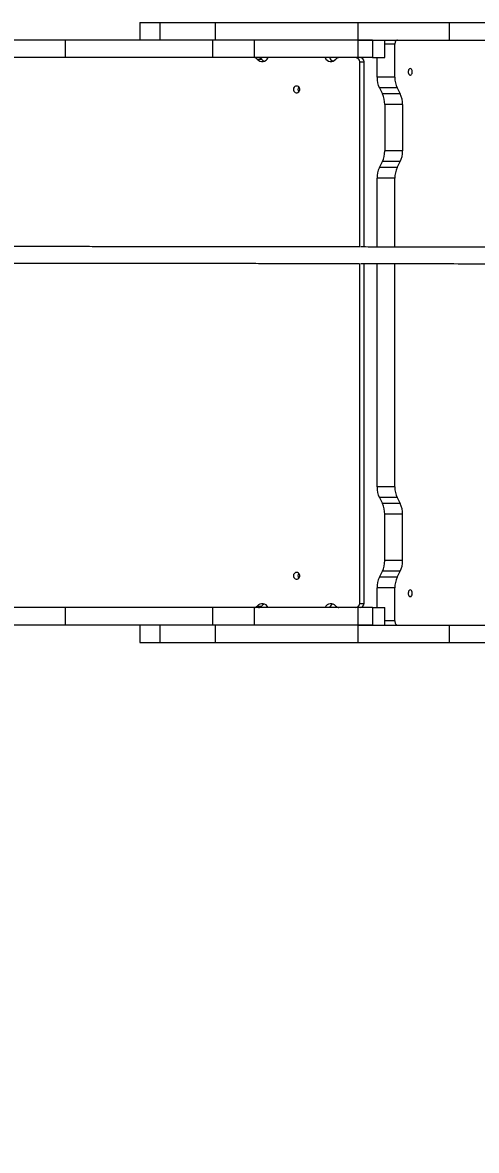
# Model space of a CAD drawing. Header units: millimetres. Extents: x -5943 to 5491, y -4078 to 3213.
# Drawn here: x 2742 to 3285, y -949 to 401 of the extents above; entities that cross this region are included whole.
import ezdxf

# ---------------------------------------------------------------- set-up
doc = ezdxf.new("R2010")
doc.units = ezdxf.units.MM
for name, color, linetype in [('DIKOM_ОБЪЕКТ', 7, 'Continuous'), ('DIKOM_РАЗМЕР_ЗОНА', 7, 'Continuous'), ('DIKOM_РАЗМЕР_ОБЪЕКТА', 7, 'Continuous')]:
    doc.layers.add(name, color=color, linetype=linetype)
doc.styles.add('style1', font='arial.ttf', dxfattribs={"width": 0.8})
doc.dimstyles.new('1-50', dxfattribs={"dimtxt": 300, "dimasz": 200, "dimexe": 100, "dimexo": 0, "dimgap": 100, "dimtad": 1, "dimtxsty": 'style1', "dimcen": 200, "dimclrd": 7, "dimclre": 7, "dimclrt": 7, "dimadec": 1, "dimazin": 2, "dimtfac": 1, "dimtmove": 0, "dimatfit": 2, "dimfxl": 0, "dimlwd": 25, "dimlwe": 18, "dimarcsym": 0})

# ---------------------------------------------------------------- blocks, each defined once
blk = doc.blocks.new('*D9')
at = {"layer": 'Defpoints', "color": 0, "transparency": 16777216}
for p in [(3989.9, 24.9), (-2725.5, -245.4), (-2725.5, -2177.8)]:
    blk.add_point(p, dxfattribs=at)
at = {"layer": 'DIKOM_РАЗМЕР_ОБЪЕКТА', "color": 7, "lineweight": 18, "transparency": 16777216}
for p, q in [((3989.9, 24.9), (3989.9, -2277.8)), ((-2725.5, -245.4), (-2725.5, -2277.8))]:
    blk.add_line(p, q, dxfattribs=at)
at = {"layer": 'DIKOM_РАЗМЕР_ОБЪЕКТА', "color": 7, "lineweight": 25, "transparency": 16777216}
blk.add_line((3789.9, -2177.8), (-2525.5, -2177.8), dxfattribs=at)
at = {"layer": 'DIKOM_РАЗМЕР_ОБЪЕКТА', "color": 7, "transparency": 16777216}
for points in [[(-2525.5, -2144.5), (-2525.5, -2211.2), (-2725.5, -2177.8)], [(3789.9, -2144.5), (3789.9, -2211.2), (3989.9, -2177.8)]]:
    blk.add_solid(points, dxfattribs=at)
at = {"layer": 'DIKOM_РАЗМЕР_ОБЪЕКТА', "color": 7, "transparency": 16777216, "insert": (910.7, -1924.7), "char_height": 300, "attachment_point": 5, "style": 'style1'}
blk.add_mtext('6700', dxfattribs=at)
blk = doc.blocks.new('*D11')
at = {"layer": 'Defpoints', "color": 0, "transparency": 16777216}
for p in [(-4749.3, -9.9), (5490.7, -9.9), (-4749.3, -3977.5)]:
    blk.add_point(p, dxfattribs=at)
at = {"layer": 'DIKOM_РАЗМЕР_ЗОНА', "color": 7, "lineweight": 18, "transparency": 16777216}
for p, q in [((-4749.3, -9.9), (-4749.3, -4077.5)), ((5490.7, -9.9), (5490.7, -4077.5))]:
    blk.add_line(p, q, dxfattribs=at)
at = {"layer": 'DIKOM_РАЗМЕР_ЗОНА', "color": 7, "lineweight": 25, "transparency": 16777216}
blk.add_line((5290.7, -3977.5), (-4549.3, -3977.5), dxfattribs=at)
at = {"layer": 'DIKOM_РАЗМЕР_ЗОНА', "color": 7, "transparency": 16777216}
for points in [[(-4549.3, -3944.2), (-4549.3, -4010.8), (-4749.3, -3977.5)], [(5290.7, -3944.2), (5290.7, -4010.8), (5490.7, -3977.5)]]:
    blk.add_solid(points, dxfattribs=at)
at = {"layer": 'DIKOM_РАЗМЕР_ЗОНА', "color": 7, "transparency": 16777216, "insert": (142, -3724.3), "char_height": 300, "attachment_point": 5, "style": 'style1'}
blk.add_mtext('10200', dxfattribs=at)

msp = doc.modelspace()

# ---------------------------------------------------------------- linework, layer by layer
at = {"layer": 'DIKOM_ОБЪЕКТ', "color": 7, "linetype": 'Continuous', "lineweight": 15}
for p, q in [((2882.571, 400.596), (2882.571, 379.596)), ((2882.571, 400.596), (2906.386, 400.596)), ((2906.386, 400.596), (2906.386, 379.596)), ((2906.386, 400.596), (2972.81, 400.596)), ((2972.81, 400.596), (2972.81, 379.596)), ((2972.81, 400.596), (3143.319, 400.596)), ((3143.319, 400.596), (3143.319, 379.596)), ((3143.319, 400.596), (3252.253, 400.596)), ((3252.253, 400.596), (3252.253, 379.596)), ((2793.414, 379.596), (2673.015, 379.596)), ((2793.414, 379.596), (2793.414, 358.596)), ((2969.296, 379.596), (2969.296, 358.596)), ((3019.075, 379.596), (2969.296, 379.596)), ((3019.075, 379.596), (3019.075, 358.596)), ((3143.319, 379.596), (3019.075, 379.596)), ((3143.319, 379.596), (3252.253, 379.596)), ((3143.319, 379.596), (3143.319, 358.596)), ((3160.571, 379.596), (3143.319, 379.596)), ((3160.571, 379.596), (3160.571, 358.596)), ((3175.506, 358.596), (3175.506, 379.596)), ((3187.444, 374.596), (3175.506, 374.596)), ((3187.444, 335.07), (3187.444, 374.596)), ((2793.414, 358.596), (2673.015, 358.596)), ((3019.075, 358.596), (2969.296, 358.596)), ((3143.319, 358.596), (3019.075, 358.596)), ((3022.944, 356.785), (3028.262, 356.785)), ((3160.571, 358.596), (3143.319, 358.596)), ((3145.383, 132.02), (3145.383, 353.596)), ((3145.383, 353.596), (3150.702, 353.596)), ((3150.702, 132.029), (3150.702, 353.596)), ((3160.571, 358.596), (3175.506, 358.596)), ((3166.115, 335.07), (3166.115, 358.596)), ((3187.444, 335.07), (3166.115, 335.07)), ((3190.265, 322.308), (3168.936, 322.308)), ((3168.936, 322.308), (3172.513, 315.268)), ((3193.842, 315.268), (3172.513, 315.268)), ((3190.265, 322.308), (3193.842, 315.268)), ((3196.664, 302.505), (3175.334, 302.505)), ((3175.334, 302.505), (3175.334, 246.926)), ((3196.664, 302.505), (3196.664, 246.926)), ((3196.664, 246.926), (3175.334, 246.926)), ((3168.936, 227.124), (3172.513, 234.164)), ((3193.842, 234.164), (3172.513, 234.164)), ((3190.265, 227.124), (3193.842, 234.164)), ((3190.265, 227.124), (3168.936, 227.124)), ((3187.444, 214.362), (3166.115, 214.362)), ((3166.115, 132.001), (3166.115, 214.362)), ((3187.444, 131.508), (3187.444, 214.362)), ((3145.383, -294.404), (3145.383, 112.261)), ((3150.702, -294.404), (3150.702, 112.229)), ((3166.115, -155.169), (3166.115, 112.2)), ((3187.444, -155.169), (3187.444, 112.632)), ((3187.444, -155.169), (3166.115, -155.169)), ((3190.265, -167.931), (3168.936, -167.931)), ((3168.936, -167.931), (3172.513, -174.972)), ((3193.842, -174.972), (3172.513, -174.972)), ((3190.265, -167.931), (3193.842, -174.972)), ((3196.664, -187.734), (3175.334, -187.734)), ((3175.334, -243.313), (3175.334, -187.734)), ((3196.664, -243.313), (3196.664, -187.734)), ((3168.936, -263.116), (3172.513, -256.075)), ((3193.842, -256.075), (3172.513, -256.075)), ((3196.664, -243.313), (3175.334, -243.313)), ((3190.265, -263.116), (3193.842, -256.075)), ((3190.265, -263.116), (3168.936, -263.116)), ((3187.444, -275.878), (3166.115, -275.878)), ((3166.115, -299.404), (3166.115, -275.878)), ((3187.444, -315.404), (3187.444, -275.878)), ((3145.383, -294.404), (3150.702, -294.404)), ((2793.414, -299.404), (2673.015, -299.404)), ((2793.414, -299.404), (2793.414, -320.404)), ((2969.296, -299.404), (2969.296, -320.404)), ((3019.075, -299.404), (2969.296, -299.404)), ((3019.075, -299.404), (3019.075, -320.404)), ((3143.319, -299.404), (3019.075, -299.404)), ((3022.944, -297.593), (3028.262, -297.593)), ((3143.319, -299.404), (3143.319, -320.404)), ((3160.571, -299.404), (3143.319, -299.404)), ((3160.571, -299.404), (3160.571, -320.404)), ((3160.571, -299.404), (3175.506, -299.404)), ((3175.506, -320.404), (3175.506, -299.404)), ((2793.414, -320.404), (2673.015, -320.404)), ((2882.571, -320.404), (2882.571, -341.404)), ((2906.386, -320.404), (2906.386, -341.404)), ((3019.075, -320.404), (2969.296, -320.404)), ((2972.81, -320.404), (2972.81, -341.404)), ((3143.319, -320.404), (3019.075, -320.404)), ((3143.319, -320.404), (3143.319, -341.404)), ((3143.319, -320.404), (3252.253, -320.404)), ((3160.571, -320.404), (3143.319, -320.404)), ((3187.444, -315.404), (3175.506, -315.404)), ((3252.253, -320.404), (3252.253, -341.404)), ((2882.571, -341.404), (2906.386, -341.404)), ((2906.386, -341.404), (2972.81, -341.404)), ((2972.81, -341.404), (3143.319, -341.404)), ((3143.319, -341.404), (3252.253, -341.404))]:
    msp.add_line(p, q, dxfattribs=at)
at = {"layer": 'DIKOM_ОБЪЕКТ', "color": 7, "linetype": 'Continuous', "lineweight": 15, "flags": 128}
for points in [[(3190.51, 379.596), (3189.911, 379.5), (3189.336, 379.216), (3188.806, 378.754), (3188.342, 378.132), (3187.96, 377.374), (3187.677, 376.51), (3187.503, 375.572), (3187.444, 374.596)], [(3205.838, 345.596), (3205.115, 345.418), (3204.456, 344.901), (3203.921, 344.09), (3203.555, 343.058), (3203.392, 341.895), (3203.447, 340.706), (3203.714, 339.596), (3204.17, 338.664), (3204.774, 337.992), (3205.473, 337.641), (3206.204, 337.641), (3206.902, 337.992), (3207.506, 338.664), (3207.962, 339.596), (3208.229, 340.706), (3208.284, 341.895), (3208.121, 343.058), (3207.756, 344.09), (3207.22, 344.901), (3206.561, 345.418), (3205.838, 345.596)], [(3069.91, 324.596), (3068.784, 324.418), (3067.758, 323.901), (3066.922, 323.09), (3066.353, 322.058), (3066.099, 320.895), (3066.185, 319.706), (3066.601, 318.596), (3067.311, 317.664), (3068.252, 316.992), (3069.341, 316.641), (3070.48, 316.641), (3071.568, 316.992), (3072.51, 317.664), (3073.22, 318.596), (3073.636, 319.706), (3073.721, 320.895), (3073.468, 322.058), (3072.898, 323.09), (3072.063, 323.901), (3071.037, 324.418), (3069.91, 324.596)], [(3069.91, -257.404), (3068.784, -257.582), (3067.758, -258.099), (3066.922, -258.91), (3066.353, -259.942), (3066.099, -261.105), (3066.185, -262.294), (3066.601, -263.404), (3067.311, -264.336), (3068.252, -265.008), (3069.341, -265.359), (3070.48, -265.359), (3071.568, -265.008), (3072.51, -264.336), (3073.22, -263.404), (3073.636, -262.294), (3073.721, -261.105), (3073.468, -259.942), (3072.898, -258.91), (3072.063, -258.099), (3071.037, -257.582), (3069.91, -257.404)], [(3205.838, -278.404), (3205.115, -278.582), (3204.456, -279.099), (3203.921, -279.91), (3203.555, -280.942), (3203.392, -282.105), (3203.447, -283.294), (3203.714, -284.404), (3204.17, -285.336), (3204.774, -286.008), (3205.473, -286.359), (3206.204, -286.359), (3206.902, -286.008), (3207.506, -285.336), (3207.962, -284.404), (3208.229, -283.294), (3208.284, -282.105), (3208.121, -280.942), (3207.756, -279.91), (3207.22, -279.099), (3206.561, -278.582), (3205.838, -278.404)], [(3187.444, -315.404), (3187.503, -316.379), (3187.677, -317.317), (3187.96, -318.182), (3188.342, -318.939), (3188.806, -319.561), (3189.336, -320.023), (3189.911, -320.308), (3190.51, -320.404)]]:
    msp.add_lwpolyline(points, dxfattribs=at)
at = {"layer": 'DIKOM_ОБЪЕКТ', "color": 7, "linetype": 'Continuous', "lineweight": 15}
for centre, radius, start, end in [((3019.238, 353.899), 4.697, 37.911599, 89.671174), ((3028.843, 361.427), 7.507, 218.197876, 337.843272), ((3024.556, 353.899), 4.697, 37.911599, 89.671174), ((3034.269, 361.5), 7.636, 218.125643, 248.651012), ((3110.977, 361.428), 7.507, 202.158806, 321.800046), ((3116.539, 361.652), 7.818, 203.009163, 248.309804), ((3120.583, 353.899), 4.697, 90.328826, 142.088401), ((3140.492, 353.705), 4.892, 358.72154, 88.66189), ((3145.811, 353.705), 4.892, 358.72154, 88.66189), ((3194.683, 334.692), 28.571, 179.241691, 205.686974), ((3216.013, 334.693), 28.572, 179.243308, 205.687399), ((3075.517, 320.596), 4.116, 135.736026, 224.263974), ((3146.763, 302.883), 28.574, 359.243362, 25.685303), ((3168.094, 302.883), 28.572, 359.243308, 25.687399), ((3146.763, 246.549), 28.574, 334.314664, 0.756671), ((3168.094, 246.549), 28.572, 334.312569, 0.756725), ((3194.683, 214.74), 28.571, 154.313031, 180.758304), ((3216.013, 214.739), 28.572, 154.312606, 180.756687), ((3194.683, -155.547), 28.571, 179.241659, 205.687007), ((3216.013, -155.547), 28.572, 179.243275, 205.687431), ((3146.763, -187.357), 28.574, 359.243367, 25.685298), ((3168.094, -187.357), 28.572, 359.243313, 25.687394), ((3146.762, -243.69), 28.574, 334.314772, 0.756563), ((3168.094, -243.69), 28.572, 334.312676, 0.756617), ((3075.517, -261.404), 4.116, 135.736462, 224.263538), ((3194.683, -275.5), 28.57, 154.312961, 180.758374), ((3216.013, -275.5), 28.572, 154.312536, 180.756758), ((3028.843, -302.235), 7.507, 22.157232, 141.801621), ((3034.269, -302.308), 7.637, 111.349188, 141.873475), ((3110.977, -302.235), 7.507, 38.200457, 157.84069), ((3116.521, -302.441), 7.794, 111.615701, 157.064926), ((3140.492, -294.513), 4.892, 271.337422, 1.279147), ((3145.811, -294.513), 4.892, 271.337422, 1.279147), ((3019.238, -294.707), 4.697, 270.328273, 322.088954), ((3024.556, -294.707), 4.697, 270.328273, 322.088954), ((3120.583, -294.707), 4.697, 217.911046, 269.671727)]:
    msp.add_arc(centre, radius, start, end, dxfattribs=at)
for points, knots in [([(3252.253, 400.596), (3255.321, 400.596), (3261.372, 400.596), (3270.193, 400.596), (3278.68, 400.596), (3286.899, 400.596), (3294.898, 400.596), (3302.702, 400.596), (3311.282, 400.596), (3320.519, 400.596), (3330.238, 400.596), (3339.464, 400.596), (3348.117, 400.596), (3356.108, 400.596), (3363.353, 400.596), (3369.763, 400.596), (3374.572, 400.596), (3378.043, 400.596), (3380.485, 400.596), (3382.4, 400.596), (3383.777, 400.596), (3384.059, 400.596), (3384.202, 400.596)], [0, 0, 0, 0, 0.04570837, 0.09015542, 0.13398933, 0.17768408, 0.22155133, 0.2657732, 0.3104221, 0.37250108, 0.43521182, 0.49825607, 0.56128109, 0.62393485, 0.68592981, 0.74711126, 0.80754855, 0.84532218, 0.88313251, 0.92125339, 0.96005497, 1, 1, 1, 1]), ([(2969.296, 379.596), (2968.687, 379.596), (2967.499, 379.596), (2964.481, 379.596), (2960.884, 379.596), (2956.759, 379.596), (2951.769, 379.596), (2945.801, 379.596), (2938.786, 379.596), (2930.435, 379.596), (2920.601, 379.596), (2909.207, 379.596), (2897.252, 379.596), (2884.859, 379.596), (2872.157, 379.596), (2859.275, 379.596), (2846.326, 379.596), (2834.307, 379.596), (2823.279, 379.596), (2813.244, 379.596), (2803.222, 379.596), (2796.7, 379.596), (2793.414, 379.596)], [0, 0, 0, 0, 0.04013487, 0.07826319, 0.1147668, 0.15008907, 0.18464012, 0.22927806, 0.27375095, 0.31842626, 0.37889979, 0.44022537, 0.50226883, 0.56473095, 0.62723172, 0.68938292, 0.75086354, 0.81149792, 0.85859711, 0.90541158, 0.95233324, 1, 1, 1, 1]), ([(3252.253, 379.596), (3255.321, 379.596), (3261.372, 379.596), (3270.193, 379.596), (3278.68, 379.596), (3286.899, 379.596), (3294.898, 379.596), (3302.702, 379.596), (3311.282, 379.596), (3320.519, 379.596), (3330.238, 379.596), (3339.464, 379.596), (3348.117, 379.596), (3356.108, 379.596), (3363.353, 379.596), (3369.763, 379.596), (3374.572, 379.596), (3378.043, 379.596), (3380.485, 379.596), (3382.4, 379.596), (3383.777, 379.596), (3384.059, 379.596), (3384.202, 379.596)], [0, 0, 0, 0, 0.04570837, 0.09015542, 0.13398933, 0.17768408, 0.22155133, 0.2657732, 0.3104221, 0.37250108, 0.43521182, 0.49825607, 0.56128109, 0.62393485, 0.68592981, 0.74711126, 0.80754855, 0.84532218, 0.88313251, 0.92125339, 0.96005497, 1, 1, 1, 1]), ([(2969.296, 358.596), (2968.687, 358.596), (2967.499, 358.596), (2964.481, 358.596), (2960.884, 358.596), (2956.759, 358.596), (2951.769, 358.596), (2945.801, 358.596), (2938.786, 358.596), (2930.435, 358.596), (2920.601, 358.596), (2909.207, 358.596), (2897.252, 358.596), (2884.859, 358.596), (2872.157, 358.596), (2859.275, 358.596), (2846.326, 358.596), (2834.307, 358.596), (2823.279, 358.596), (2813.244, 358.596), (2803.222, 358.596), (2796.7, 358.596), (2793.414, 358.596)], [0, 0, 0, 0, 0.04013487, 0.07826319, 0.1147668, 0.15008907, 0.18464012, 0.22927806, 0.27375095, 0.31842626, 0.37889979, 0.44022537, 0.50226883, 0.56473095, 0.62723172, 0.68938292, 0.75086354, 0.81149792, 0.85859711, 0.90541158, 0.95233324, 1, 1, 1, 1]), ([(3144.935, 132.041), (3142.954, 132.046), (3136.378, 132.059), (3126.21, 132.083), (3113.89, 132.112), (3101.452, 132.142), (3089.892, 132.167), (3079.258, 132.189), (3069.843, 132.207), (3059.816, 132.225), (3049.093, 132.242), (3037.791, 132.258), (3025.887, 132.273), (3013.348, 132.288), (2999.955, 132.301), (2985.825, 132.314), (2971.05, 132.327), (2954.701, 132.339), (2936.765, 132.352), (2917.285, 132.365), (2897.464, 132.378), (2877.438, 132.39), (2855.585, 132.402), (2831.873, 132.416), (2806.28, 132.429), (2780.531, 132.442), (2754.65, 132.455), (2728.661, 132.468), (2702.54, 132.481), (2676.073, 132.494), (2653.036, 132.505), (2633.484, 132.515), (2617.579, 132.523), (2601.561, 132.532), (2585.521, 132.541), (2569.634, 132.55), (2554.22, 132.56), (2541.501, 132.569), (2530.869, 132.574), (2522.695, 132.578), (2514.367, 132.581), (2505.946, 132.584), (2497.472, 132.585), (2489.596, 132.587), (2484.578, 132.588), (2482.379, 132.588)], [0, 0, 0, 0, 0.01555381, 0.05164898, 0.08790711, 0.1243117, 0.1608246, 0.18377453, 0.2066726, 0.22949486, 0.25222981, 0.27487896, 0.29626751, 0.31763511, 0.33903233, 0.3604887, 0.38201674, 0.40361916, 0.42962205, 0.45567175, 0.48170573, 0.50766377, 0.53353873, 0.5657936, 0.59797923, 0.6301265, 0.6622689, 0.6944252, 0.72661162, 0.75903465, 0.79242229, 0.81195518, 0.83180762, 0.85197354, 0.87245171, 0.89313545, 0.91359099, 0.9337576, 0.94374891, 0.95369308, 0.96356133, 0.97332249, 0.98296047, 0.99253514, 1, 1, 1, 1]), ([(3185.39, 131.97), (3181.519, 131.976), (3173.026, 131.989), (3161.162, 132.009), (3152.217, 132.026), (3147.671, 132.036), (3146.65, 132.038)], [0, 0, 0, 0, 0.26774826, 0.58747683, 0.90736182, 1, 1, 1, 1]), ([(3887.398, 131.414), (3879.95, 131.418), (3865.432, 131.426), (3844.242, 131.437), (3824.221, 131.448), (3805.376, 131.459), (3787.712, 131.468), (3771.23, 131.477), (3756.907, 131.485), (3744.584, 131.492), (3734.104, 131.498), (3724.34, 131.504), (3715.288, 131.509), (3706.942, 131.514), (3699.15, 131.519), (3683.764, 131.528), (3660.503, 131.543), (3629.412, 131.563), (3597.659, 131.585), (3565.543, 131.608), (3533.242, 131.633), (3501.494, 131.658), (3470.226, 131.684), (3439.91, 131.71), (3410.434, 131.736), (3381.695, 131.761), (3353.064, 131.787), (3324.611, 131.814), (3296.698, 131.841), (3277.341, 131.86), (3267.54, 131.87), (3185.39, 131.97)], [0, 0, 0, 0, 0.03260358, 0.06354485, 0.09281926, 0.1204247, 0.14636007, 0.17062613, 0.19322411, 0.20981124, 0.22537089, 0.23990486, 0.25341464, 0.26590151, 0.27737483, 0.2884868, 0.33533254, 0.38306521, 0.43169036, 0.48412485, 0.53654774, 0.58901022, 0.64150338, 0.69403415, 0.74383642, 0.79375709, 0.84382586, 0.89396712, 0.94412853, 0.99425519, 1, 1, 1, 1]), ([(2489.654, 112.787), (2490.076, 112.787), (2492.019, 112.786), (2497.465, 112.785), (2505.88, 112.783), (2516.522, 112.78), (2527.184, 112.776), (2537.659, 112.77), (2548.334, 112.764), (2559.305, 112.756), (2570.94, 112.749), (2582.112, 112.742), (2593.387, 112.736), (2604.661, 112.729), (2615.827, 112.723), (2626.138, 112.718), (2635.605, 112.713), (2644.48, 112.709), (2665.577, 112.698), (2699.46, 112.682), (2739.769, 112.662), (2773.85, 112.645), (2801.569, 112.631), (2829.108, 112.616), (2856.439, 112.601), (2883.528, 112.586), (2907.596, 112.571), (2928.612, 112.557), (2946.58, 112.545), (2964.041, 112.532), (2980.863, 112.518), (2996.599, 112.504), (3011.18, 112.489), (3024.534, 112.474), (3036.932, 112.458), (3048.47, 112.442), (3059.161, 112.425), (3069.103, 112.408), (3078.386, 112.39), (3087.15, 112.372), (3096.658, 112.352), (3106.789, 112.329), (3117.647, 112.303), (3128.575, 112.277), (3137.495, 112.256), (3143.263, 112.244), (3144.934, 112.241)], [0, 0, 0, 0, 0.0014405, 0.00663437, 0.01863469, 0.03038054, 0.04399219, 0.05713016, 0.0697867, 0.08603175, 0.10144873, 0.11603933, 0.12980932, 0.14513543, 0.15930248, 0.17230871, 0.18415206, 0.19496405, 0.20563658, 0.26318947, 0.32138498, 0.35623305, 0.39108479, 0.42596624, 0.4609098, 0.4959729, 0.53120333, 0.55575566, 0.58028483, 0.60474689, 0.62911247, 0.65337638, 0.67612945, 0.69885166, 0.72160193, 0.74442307, 0.76733008, 0.7899143, 0.81257003, 0.83527027, 0.85797666, 0.89035951, 0.92266153, 0.95485676, 0.98692115, 1, 1, 1, 1]), ([(3146.745, 112.237), (3148.503, 112.233), (3153.408, 112.223), (3162.381, 112.206), (3173.427, 112.188), (3181.414, 112.176), (3185.325, 112.17)], [0, 0, 0, 0, 0.15889729, 0.44329384, 0.72741368, 1, 1, 1, 1]), ([(3185.325, 112.17), (3271.05, 112.066), (3281.629, 112.055), (3301.578, 112.035), (3326.442, 112.011), (3354.532, 111.985), (3382.784, 111.96), (3411.139, 111.934), (3441.485, 111.908), (3473.956, 111.88), (3508.744, 111.851), (3539.27, 111.827), (3565.102, 111.808), (3585.754, 111.793), (3605.917, 111.778), (3621.642, 111.768), (3632.992, 111.76), (3640.129, 111.755), (3647.481, 111.751), (3655.373, 111.746), (3664.107, 111.74), (3673.538, 111.734), (3683.639, 111.728), (3694.385, 111.721), (3705.96, 111.714), (3718.371, 111.707), (3732.185, 111.699), (3747.481, 111.69), (3764.336, 111.681), (3782.258, 111.671), (3801.245, 111.66), (3821.296, 111.649), (3842.402, 111.638), (3864.554, 111.626), (3879.671, 111.618), (3887.398, 111.614)], [0, 0, 0, 0, 0.02499268, 0.05961329, 0.10914756, 0.15865966, 0.2080213, 0.25726921, 0.30643607, 0.36475302, 0.42299873, 0.48121642, 0.51536767, 0.54843181, 0.5802767, 0.61091656, 0.6220485, 0.63301406, 0.64394749, 0.65595426, 0.6692808, 0.6839292, 0.69895309, 0.71515614, 0.73254035, 0.75110846, 0.77086235, 0.79431191, 0.81924374, 0.84566013, 0.87356214, 0.90294946, 0.93382073, 0.96617244, 1, 1, 1, 1]), ([(2969.296, -299.404), (2968.687, -299.404), (2967.499, -299.404), (2964.481, -299.404), (2960.884, -299.404), (2956.759, -299.404), (2951.769, -299.404), (2945.801, -299.404), (2938.786, -299.404), (2930.435, -299.404), (2920.601, -299.404), (2909.207, -299.404), (2897.252, -299.404), (2884.859, -299.404), (2872.157, -299.404), (2859.275, -299.404), (2846.326, -299.404), (2834.307, -299.404), (2823.279, -299.404), (2813.244, -299.404), (2803.222, -299.404), (2796.7, -299.404), (2793.414, -299.404)], [0, 0, 0, 0, 0.04013487, 0.07826319, 0.1147668, 0.15008907, 0.18464012, 0.22927806, 0.27375095, 0.31842626, 0.37889979, 0.44022537, 0.50226883, 0.56473095, 0.62723172, 0.68938292, 0.75086354, 0.81149792, 0.85859711, 0.90541158, 0.95233324, 1, 1, 1, 1]), ([(2969.296, -320.404), (2968.687, -320.404), (2967.499, -320.404), (2964.481, -320.404), (2960.884, -320.404), (2956.759, -320.404), (2951.769, -320.404), (2945.801, -320.404), (2938.786, -320.404), (2930.435, -320.404), (2920.601, -320.404), (2909.207, -320.404), (2897.252, -320.404), (2884.859, -320.404), (2872.157, -320.404), (2859.275, -320.404), (2846.326, -320.404), (2834.307, -320.404), (2823.279, -320.404), (2813.244, -320.404), (2803.222, -320.404), (2796.7, -320.404), (2793.414, -320.404)], [0, 0, 0, 0, 0.04013487, 0.07826319, 0.1147668, 0.15008907, 0.18464012, 0.22927806, 0.27375095, 0.31842626, 0.37889979, 0.44022537, 0.50226883, 0.56473095, 0.62723172, 0.68938292, 0.75086354, 0.81149792, 0.85859711, 0.90541158, 0.95233324, 1, 1, 1, 1]), ([(3252.253, -320.404), (3255.321, -320.404), (3261.372, -320.404), (3270.193, -320.404), (3278.68, -320.404), (3286.899, -320.404), (3294.898, -320.404), (3302.702, -320.404), (3311.282, -320.404), (3320.519, -320.404), (3330.238, -320.404), (3339.464, -320.404), (3348.117, -320.404), (3356.108, -320.404), (3363.353, -320.404), (3369.763, -320.404), (3374.572, -320.404), (3378.043, -320.404), (3380.485, -320.404), (3382.4, -320.404), (3383.777, -320.404), (3384.059, -320.404), (3384.202, -320.404)], [0, 0, 0, 0, 0.04570837, 0.09015542, 0.13398933, 0.17768408, 0.22155133, 0.2657732, 0.3104221, 0.37250108, 0.43521182, 0.49825607, 0.56128109, 0.62393485, 0.68592981, 0.74711126, 0.80754855, 0.84532218, 0.88313251, 0.92125339, 0.96005497, 1, 1, 1, 1]), ([(3252.253, -341.404), (3255.321, -341.404), (3261.372, -341.404), (3270.193, -341.404), (3278.68, -341.404), (3286.899, -341.404), (3294.898, -341.404), (3302.702, -341.404), (3311.282, -341.404), (3320.519, -341.404), (3330.238, -341.404), (3339.464, -341.404), (3348.117, -341.404), (3356.108, -341.404), (3363.353, -341.404), (3369.763, -341.404), (3374.572, -341.404), (3378.043, -341.404), (3380.485, -341.404), (3382.4, -341.404), (3383.777, -341.404), (3384.059, -341.404), (3384.202, -341.404)], [0, 0, 0, 0, 0.04570837, 0.09015542, 0.13398933, 0.17768408, 0.22155133, 0.2657732, 0.3104221, 0.37250108, 0.43521182, 0.49825607, 0.56128109, 0.62393485, 0.68592981, 0.74711126, 0.80754855, 0.84532218, 0.88313251, 0.92125339, 0.96005497, 1, 1, 1, 1])]:
    msp.add_open_spline(points, degree=3, knots=knots, dxfattribs=at)

# ---------------------------------------------------------------- dimensions: what is measured, and where the dimension line sits
at = {"layer": 'DIKOM_РАЗМЕР_ЗОНА'}
dim = msp.add_linear_dim(base=(-4749.28, -3977.5), p1=(5490.656, -9.904), p2=(-4749.28, -9.904), text='10200', dimstyle='1-50', dxfattribs=at)
dim.commit()
dim.dimension.update_dxf_attribs({"geometry": '*D11', "text_midpoint": (142.001, -3977.5), "dimtype": 160})
at = {"layer": 'DIKOM_РАЗМЕР_ОБЪЕКТА'}
dim = msp.add_linear_dim(base=(-2725.45, -2177.849), p1=(3989.882, 24.893), p2=(-2725.45, -245.404), text='6700', dimstyle='1-50', dxfattribs=at)
dim.commit()
dim.dimension.update_dxf_attribs({"geometry": '*D9', "text_midpoint": (910.735, -2177.849), "dimtype": 160})

doc.saveas('drawing.dxf')
